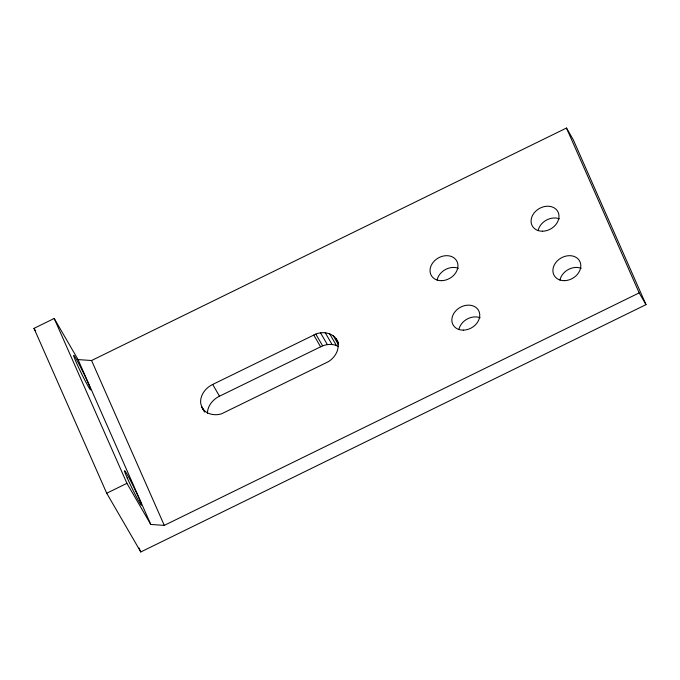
<?xml version="1.0" encoding="UTF-8"?>
<svg xmlns="http://www.w3.org/2000/svg" width="680" height="680" viewBox="0 0 680 680"><rect width="100%" height="100%" fill="white"/><g stroke="black" fill="none" stroke-linecap="round" stroke-linejoin="round"><path stroke-width="1.02" d="M204.689 412.139L202.07 407.626L200.787 403.818A19.151 15.283 -30.1 0 1 211.718 384.923L313.777 335.07C322.074 330.284 334.492 332.664 338.113 342.244M207.425 413.5A19.151 15.283 -30.1 0 1 218.526 396.67L320.594 346.817C325.924 344.046 332.885 343.366 338.224 346.443M34 328.363L54.205 318.469L78.055 359.592L150.773 524.45L164.28 525.376L639.183 292.893L646 304.64L140.785 551.965L106.709 493.229L34 328.363L35.598 331.118M78.055 359.592L91.57 360.519L566.474 128.035L573.291 139.782L646 304.64M106.709 493.229L126.922 483.335L150.773 524.45M202.07 407.626C205.819 414.332 214.523 415.947 221.425 413.865L328.491 361.624A19.151 15.283 -30.1 0 0 337.697 342.261L336.022 338.631M336.94 340.629L338.512 343.341M333.251 335.707L338.495 344.743M329.57 333.684L336.387 345.431M325.236 332.707L332.044 344.454M320.535 332.834L327.344 344.582M315.792 334.058L322.6 345.805M313.777 335.07L320.594 346.817M212.721 384.498L219.529 396.245M201.79 406.793L204.408 411.306M566.474 128.035L639.183 292.893M91.57 360.519L164.28 525.376M54.205 318.469L126.922 483.335M139.069 548.088L140.785 551.965M458.881 329.596A14.646 11.688 -30.1 0 1 480.165 317.755M437.07 280.135A14.646 11.688 -30.1 0 1 458.354 268.294M538.11 230.665A14.646 11.688 -30.1 0 1 559.394 218.832M559.929 280.126A14.646 11.688 -30.1 0 1 581.204 268.294M88.621 384.115L86.98 380.418A19.151 1.011 63.9 0 0 73.805 355.376A19.151 1.011 63.9 0 0 84.371 379.262A19.151 1.011 63.9 0 0 88.621 384.115M542.563 231.208A14.646 11.688 -30.1 0 0 558.169 212.279A14.646 11.688 -30.1 0 0 534.378 212.644A14.646 11.688 -30.1 0 0 542.563 231.208M564.375 280.661A14.646 11.688 -30.1 0 0 579.989 261.74A14.646 11.688 -30.1 0 0 556.189 262.106A14.646 11.688 -30.1 0 0 564.375 280.661M441.515 280.67A14.646 11.688 -30.1 0 0 457.13 261.74A14.646 11.688 -30.1 0 0 433.33 262.106A14.646 11.688 -30.1 0 0 441.515 280.67M463.335 330.131A14.646 11.688 -30.1 0 0 478.941 311.202A14.646 11.688 -30.1 0 0 455.149 311.567A14.646 11.688 -30.1 0 0 463.335 330.131M127.228 477.929A19.151 1.011 63.9 0 0 141.287 505.096A19.151 1.011 63.9 0 0 130.628 480.904A19.151 1.011 63.9 0 0 127.228 477.929"/></g></svg>
